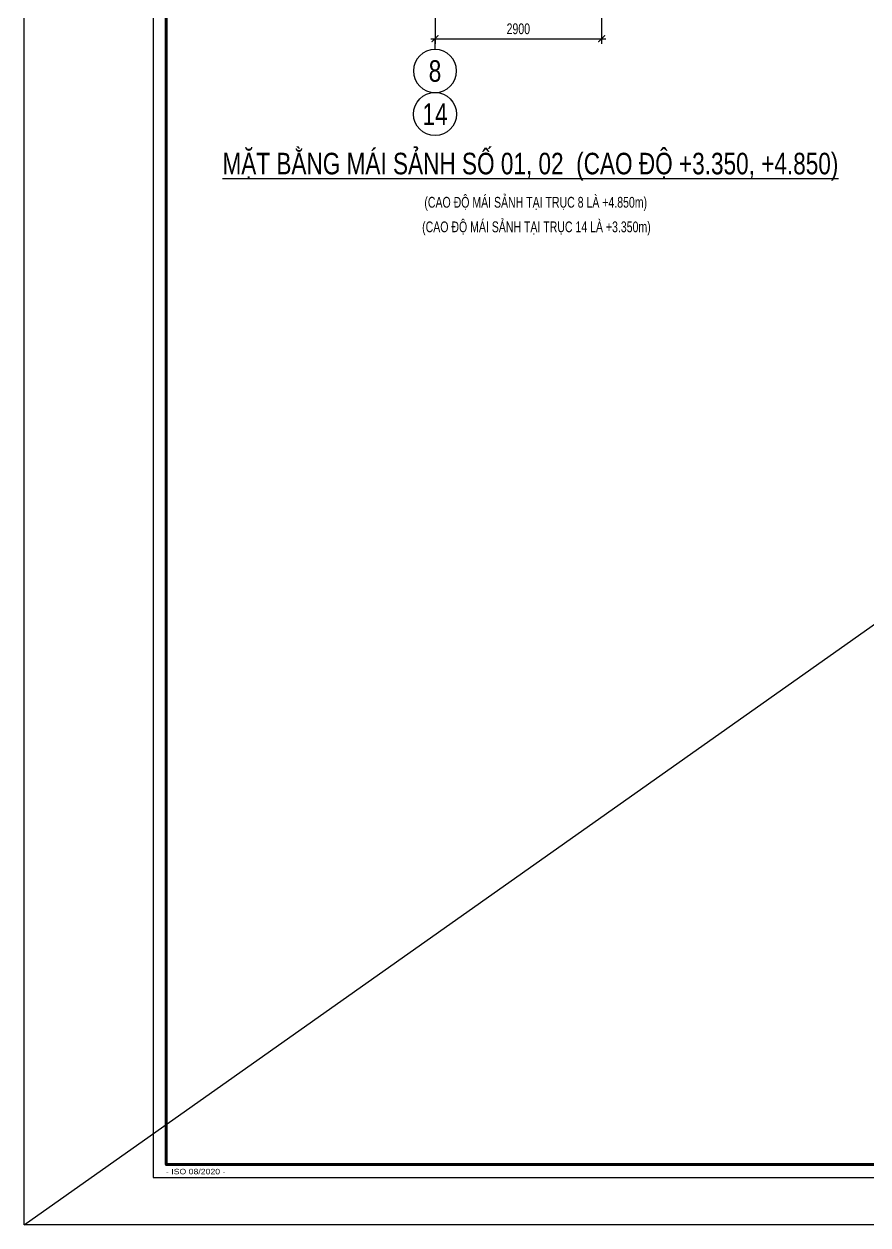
# Model space of a CAD drawing. Header units: millimetres. Extents: x 0 to 63075, y 0 to 44550.
# Drawn here: x 0 to 14690, y 0 to 20901 of the extents above; entities that cross this region are included whole.
import ezdxf
from ezdxf.enums import TextEntityAlignment as Align

# ---------------------------------------------------------------- set-up
doc = ezdxf.new("R2010")
doc.units = ezdxf.units.MM
doc.header["$LTSCALE"] = 250
doc.header["$MEASUREMENT"] = 0
doc.header["$PDMODE"] = 3
doc.layers.get('0').update_dxf_attribs({"linetype": 'CONTINUOUS'})
doc.layers.get('Defpoints').update_dxf_attribs({"linetype": 'CONTINUOUS'})
for name, color, linetype in [('CDC -TEXT KHUNG', 7, 'CONTINUOUS'), ('CDC-KHUNGTEN', 9, 'CONTINUOUS'), ('CDC.02.DIM', 1, 'CONTINUOUS'), ('CDC.06.TEXT', 2, 'CONTINUOUS')]:
    doc.layers.add(name, color=color, linetype=linetype)
doc.layers.add('KCS_Plotter', color=11, linetype='CONTINUOUS', plot=False)
doc.styles.add('ARIAL', font='arial.ttf', dxfattribs={"width": 0.6})
doc.styles.add('BIGTEXT', font='arial.ttf', dxfattribs={"width": 0.8})
doc.styles.add('KCS_SMTEXT', font='arial.ttf', dxfattribs={"width": 0.7})
doc.styles.add('KT CDC', font='arial.ttf', dxfattribs={"width": 0.85, "height": 200})
doc.styles.add('vnsimplexh', font='arial.ttf', dxfattribs={"width": 0.7})
doc.dimstyles.new('KCS_DIM75', dxfattribs={"dimscale": 75, "dimtxt": 2.5, "dimasz": 1.6, "dimexe": 1.2, "dimexo": 0, "dimgap": 1, "dimtad": 1, "dimdec": 0, "dimzin": 0, "dimdsep": 46, "dimtxsty": 'KCS_SMTEXT', "dimblk": 'ARCHTICK', "dimcen": 0, "dimdle": 1, "dimclrd": 256, "dimclre": 256, "dimclrt": 2, "dimadec": 0, "dimazin": 0, "dimtfac": 1, "dimtdec": 0, "dimtix": 1, "dimtmove": 2, "dimatfit": 3, "dimfxl": 1, "dimtolj": 1, "dimtzin": 0, "dimarcsym": 0})

# ---------------------------------------------------------------- blocks, each defined once
blk = doc.blocks.new('_ArchTick')
at = {"color": 0, "linetype": 'ByBlock', "const_width": 0.15}
blk.add_lwpolyline([(-0.5, -0.5), (0.5, 0.5)], dxfattribs=at)
blk = doc.blocks.new('*D65')
at = {"layer": 'CDC.02.DIM', "lineweight": -2, "transparency": 16777216}
for p, q in [((7154, 21846), (7154, 20556)), ((10054, 21846), (10054, 20556)), ((7079, 20646), (10129, 20646))]:
    blk.add_line(p, q, dxfattribs=at)
at = {"layer": 'Defpoints', "color": 0, "transparency": 16777216}
for p in [(7154, 21846), (10054, 21846), (10054, 20646)]:
    blk.add_point(p, dxfattribs=at)
at = {"layer": 'CDC.02.DIM', "lineweight": -2, "transparency": 16777216, "xscale": 120, "yscale": 120, "zscale": 120, "rotation": 180}
blk.add_blockref('_ArchTick', (7154, 20646), dxfattribs=at)
at = {"layer": 'CDC.02.DIM', "lineweight": -2, "transparency": 16777216, "xscale": 120, "yscale": 120, "zscale": 120}
blk.add_blockref('_ArchTick', (10054, 20646), dxfattribs=at)
at = {"layer": 'CDC.02.DIM', "color": 2, "transparency": 16777216, "insert": (8604, 20817), "char_height": 187.5, "attachment_point": 5, "style": 'KCS_SMTEXT'}
blk.add_mtext('\\A1;2900', dxfattribs=at)
blk = doc.blocks.new('_Axis name')
at = {"layer": 'CDC.02.DIM'}
blk.add_line((0, 2.5), (0, 0), dxfattribs=at)
blk.add_circle((0, 7.5), 5, dxfattribs=at)
at = {"layer": 'CDC.02.DIM', "style": 'BIGTEXT', "width": 0.75}
blk.add_attdef('.', text='', height=5, dxfattribs=at).set_placement((0, 7.5), align=Align.MIDDLE)
blk = doc.blocks.new('Khung tên chuẩn')
at = {"layer": 'CDC-KHUNGTEN', "color": 8}
blk.add_lwpolyline([(75096, 1100), (83000, 1100), (83000, 58300), (3000, 58300), (3000, 1100), (75096, 1100)], dxfattribs=at)
at = {"layer": 'CDC-KHUNGTEN', "color": 255, "lineweight": 60}
blk.add_lwpolyline([(74900, 1400), (74900, 58000), (3300, 58000), (3300, 1400), (74900, 1400)], close=True, dxfattribs=at)
at = {"layer": 'Defpoints', "color": 1, "ltscale": 0.2}
blk.add_lwpolyline([(0, 0), (0, 59400), (84100, 59400), (84100, 0), (0, 0)], close=True, dxfattribs=at)
at = {"layer": 'CDC -TEXT KHUNG', "color": 6, "style": 'KT CDC', "width": 1.15}
blk.add_text('- ISO 08/2020 -', height=125.69, dxfattribs=at).set_placement((3294, 1177))

msp = doc.modelspace()

# ---------------------------------------------------------------- linework, layer by layer
at = {"layer": 'CDC.02.DIM'}
msp.add_circle((7153.7, 19333.6), 375, dxfattribs=at)
at = {"layer": 'KCS_Plotter'}
msp.add_line((0, 0), (63075, 44550), dxfattribs=at)

# ---------------------------------------------------------------- block references
at = {"xscale": 0.7500000055733835, "yscale": 0.7500000055733835, "zscale": 0.7500000055733835}
msp.add_blockref('Khung tên chuẩn', (0, 0), dxfattribs=at)
ref = msp.add_blockref('_Axis name', (7153.7, 20646.1), dxfattribs=dict(xscale=-75, yscale=75, zscale=75, rotation=180))
ref.add_attrib('.', '8', dxfattribs={"layer": 'CDC.02.DIM', "height": 375, "style": 'BIGTEXT', "width": 0.75}).set_placement((7153.7, 20083.6), align=Align.MIDDLE)

# ---------------------------------------------------------------- texts
at = {"layer": 'CDC.02.DIM', "style": 'BIGTEXT', "width": 0.75}
msp.add_attdef('14', text='.', height=375, dxfattribs=at).set_placement((7153.7, 19333.6), align=Align.MIDDLE)
at = {"layer": 'CDC.06.TEXT', "style": 'ARIAL', "width": 0.75}
msp.add_text('%%UMẶT BẰNG MÁI SẢNH SỐ 01, 02  (CAO ĐỘ +3.350, +4.850)', height=375, dxfattribs=at).set_placement((8814.1, 18472.8), align=Align.MIDDLE)
at = {"layer": 'CDC.06.TEXT', "style": 'vnsimplexh', "width": 0.7}
for s, p in [('(CAO ĐỘ MÁI SẢNH TẠI TRỤC 8 LÀ +4.850m)', (6968.6, 17704.9)), ('(CAO ĐỘ MÁI SẢNH TẠI TRỤC 14 LÀ +3.350m)', (6929.7, 17277.3))]:
    msp.add_text(s, height=187.5, dxfattribs=at).set_placement(p)

# ---------------------------------------------------------------- dimensions: what is measured, and where the dimension line sits
at = {"layer": 'CDC.02.DIM'}
dim = msp.add_linear_dim(base=(10053.7, 20646.1), p1=(7153.7, 21846.1), p2=(10053.7, 21846.1), dimstyle='KCS_DIM75', dxfattribs=at)
dim.commit()
dim.dimension.update_dxf_attribs({"geometry": '*D65', "text_midpoint": (8603.7, 20816.8)})

doc.saveas('drawing.dxf')
